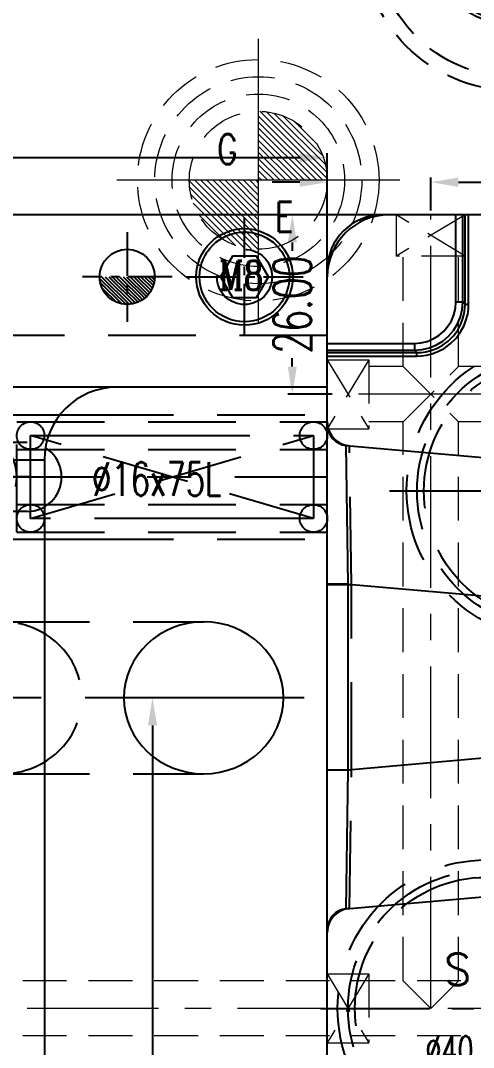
# Model space of a CAD drawing. Header units: inches. Extents: x 179987 to 181505, y -56815 to -55741.
# Drawn here: x 180668.2 to 180733.8, y -56005.9 to -55857.1 of the extents above; entities that cross this region are included whole.
import ezdxf

# ---------------------------------------------------------------- set-up
doc = ezdxf.new("R2010")
doc.units = ezdxf.units.IN
doc.header["$LTSCALE"] = 2
doc.header["$MEASUREMENT"] = 0
doc.header["$PDMODE"] = 3
doc.header["$PDSIZE"] = 0.3125
for name, pattern in [('CENTER', [50.8, 31.75, -6.35, 6.35, -6.35]), ('CENTER2', [1.125, 0.75, -0.125, 0.125, -0.125]), ('HIDDEN', [9.525, 6.35, -3.175]), ('HIDDEN2', [4.7625, 3.175, -1.5875])]:
    doc.linetypes.add(name, pattern=pattern)
doc.layers.get('0').update_dxf_attribs({"linetype": 'CONTINUOUS'})
doc.layers.get('Defpoints').update_dxf_attribs({"linetype": 'CONTINUOUS'})
for name, color, linetype in [('CAV-COR', 1, 'CONTINUOUS'), ('DEFAULT_2', 8, 'HIDDEN'), ('GE', 214, 'CONTINUOUS'), ('PIN', 4, 'CONTINUOUS'), ('SCREW', 52, 'HIDDEN'), ('SILDE', 6, 'CONTINUOUS'), ('SP', 3, 'CONTINUOUS'), ('SPRING', 160, 'CONTINUOUS'), ('文字', 1, 'CONTINUOUS')]:
    doc.layers.add(name, color=color, linetype=linetype)
doc.layers.add('dim', color=3, linetype='CONTINUOUS', lineweight=15)
doc.layers.add('WR', color=122, linetype='HIDDEN', lineweight=18)
doc.styles.add('ROMANC', font='romanc', dxfattribs={"width": 0.6, "height": 1})
doc.styles.add('ROMANS', font='ROMANS.shx', dxfattribs={"height": 5, "bigfont": 'chineset.shx'})
doc.styles.get("Standard").update_dxf_attribs({"font": 'txt.shx', "width": 0.67})
doc.dimstyles.new('2.00', dxfattribs={"dimtxt": 5.5, "dimasz": 4, "dimexe": 0.666, "dimexo": 0.626, "dimgap": 1, "dimtad": 0, "dimzin": 0, "dimdsep": 46, "dimtxsty": 'Standard', "dimcen": 0.09, "dimclrd": 3, "dimclre": 3, "dimclrt": 7, "dimazin": 0, "dimtfac": 1, "dimtofl": 0, "dimtmove": 0, "dimatfit": 0, "dimfxl": 0, "dimtolj": 1, "dimtzin": 0, "dimarcsym": 0})

# ---------------------------------------------------------------- blocks, each defined once
blk = doc.blocks.new('20130710.160847')
at = {"layer": 'PIN', "linetype": 'Continuous'}
h = blk.add_hatch(dxfattribs=at)
h.set_pattern_fill('ANSI31', color=256, scale=14.666667, angle=180, style=0)
h.set_pattern_definition([(225, (163002.9658, -15903.9605), (1.296362432, -1.296362432), [])])
h.paths.add_polyline_path([(0, 0), (0, -11, 0.414214), (11, 0)])
h.paths.add_polyline_path([(-11, 0), (0, 0), (0, 11, 0.414214)])
at = {"layer": 'PIN', "linetype": 'CENTER2'}
for p, q in [((0, -16.5), (0, 16.5)), ((16.5, 0), (-16.5, 0))]:
    blk.add_line(p, q, dxfattribs=at)
at = {"layer": 'PIN', "linetype": 'Continuous'}
blk.add_circle((0, 0), 11, dxfattribs=at)
at = {"layer": 'SPRING', "linetype": 'CENTER', "ltscale": 0.5}
for p, q in [((0, 23.5), (0, -23.5)), ((23.5, 0), (-23.5, 0))]:
    blk.add_line(p, q, dxfattribs=at)
at = {"layer": 'SPRING', "linetype": 'HIDDEN', "ltscale": 0.5}
for radius in [22, 20]:
    blk.add_circle((0, 0), radius, dxfattribs=at)
at = {"layer": 'SPRING', "linetype": 'HIDDEN'}
for radius in [12.5, 12]:
    blk.add_circle((0, 0), radius, dxfattribs=at)
at = {"layer": 'SPRING', "linetype": 'HIDDEN', "ltscale": 0.5}
for centre, start, end in [((-16, 0), 0, 180), ((16, 0), 180, 0)]:
    blk.add_arc(centre, 4, start, end, dxfattribs=at)
blk = doc.blocks.new('20110714.093849')
at = {"layer": 'GE', "lineweight": 13}
h = blk.add_hatch(dxfattribs=at)
h.set_pattern_fill('ANSI31', color=256, scale=5, style=0)
h.set_pattern_definition([(315, (-4831.53685, 770.11237), (-0.44194174, -0.44194174), [])])
h.paths.add_polyline_path([(0, 0), (0, -10, -0.414214), (-10, 0)])
h.paths.add_polyline_path([(0, 10, -0.414214), (10, 0), (0, 0)])
at = {"layer": 'GE', "linetype": 'CENTER', "lineweight": 13, "ltscale": 5}
for p, q in [((0, 20.5), (0, -20.5)), ((20.5, 0), (-20.5, 0))]:
    blk.add_line(p, q, dxfattribs=at)
at = {"layer": 'GE', "linetype": 'HIDDEN2', "lineweight": 13}
for radius in [17.5, 15, 12.5, 10]:
    blk.add_circle((0, 0), radius, dxfattribs=at)
at = {"layer": 'GE', "lineweight": 13, "style": 'ROMANS', "width": 0.75}
for s, p in [('G', (-5.96, 2.33)), ('E', (2.44, -7.45))]:
    blk.add_text(s, height=4.34, dxfattribs=at).set_placement(p)
blk = doc.blocks.new('20130704.134507')
at = {"layer": 'GE', "lineweight": 13}
blk.add_blockref('20110714.093849', (0, 0), dxfattribs=at)
blk = doc.blocks.new('*D40328')
at = {"layer": 'Defpoints', "color": 0}
for p in [(180597.61, -55876.93), (180597.61, -55885.2), (180712.61, -55885.2)]:
    blk.add_point(p, dxfattribs=at)
at = {"layer": 'dim', "color": 3, "linetype": 'ByBlock', "lineweight": -2}
for p, q in [((180597.61, -55884.57), (180597.61, -55876.27)), ((180712.61, -55884.57), (180712.61, -55876.27)), ((180601.61, -55876.93), (180646.74, -55876.93)), ((180708.61, -55876.93), (180663.48, -55876.93))]:
    blk.add_line(p, q, dxfattribs=at)
at = {"layer": 'dim', "color": 3, "linetype": 'ByBlock'}
for points in [[(180601.61, -55876.27), (180601.61, -55877.6), (180597.61, -55876.93)], [(180708.61, -55877.6), (180708.61, -55876.27), (180712.61, -55876.93)]]:
    blk.add_solid(points, dxfattribs=at)
at = {"layer": 'dim', "color": 7, "linetype": 'ByBlock', "insert": (180655.11, -55876.93), "char_height": 5.5, "attachment_point": 5}
blk.add_mtext('\\A1;115.00', dxfattribs=at)
blk = doc.blocks.new('*D40332')
at = {"layer": 'Defpoints', "color": 0}
for p in [(180565.16, -55885.2), (180721.61, -55885.2), (180721.61, -56165.2)]:
    blk.add_point(p, dxfattribs=at)
at = {"layer": 'dim', "color": 3, "linetype": 'ByBlock', "lineweight": -2}
for p, q in [((180720.98, -55885.2), (180564.5, -55885.2)), ((180565.16, -55889.2), (180565.16, -56015.91)), ((180565.16, -56161.2), (180565.16, -56034.49)), ((180720.98, -56165.2), (180564.5, -56165.2))]:
    blk.add_line(p, q, dxfattribs=at)
at = {"layer": 'dim', "color": 3, "linetype": 'ByBlock'}
for points in [[(180565.83, -55889.2), (180564.5, -55889.2), (180565.16, -55885.2)], [(180564.5, -56161.2), (180565.83, -56161.2), (180565.16, -56165.2)]]:
    blk.add_solid(points, dxfattribs=at)
at = {"layer": 'dim', "color": 7, "linetype": 'ByBlock', "insert": (180565.16, -56025.2), "char_height": 5.5, "attachment_point": 5, "rotation": 90}
blk.add_mtext('\\A1;280.00', dxfattribs=at)
blk = doc.blocks.new('20160721.144621')
at = {"layer": 'SILDE', "linetype": 'HIDDEN'}
for p, q in [((-29.24, 11), (0, 11)), ((-29.24, -11), (0, -11))]:
    blk.add_line(p, q, dxfattribs=at)
at = {"layer": 'SILDE', "linetype": 'CENTER', "ltscale": 0.5}
blk.add_line((14.57, 0), (-43.81, 0), dxfattribs=at)
at = {"layer": 'SILDE', "linetype": 'HIDDEN'}
blk.add_ellipse((-29.24, 0), major_axis=(-11.57, 0), ratio=0.951057, dxfattribs=at)
at = {"layer": 'SILDE', "linetype": 'ByBlock'}
blk.add_ellipse((0, 0), major_axis=(-11.57, 0), ratio=0.951057, dxfattribs=at)
blk = doc.blocks.new('*D40373')
at = {"layer": 'Defpoints', "color": 0}
for p in [(180687.27, -55955.2), (180687.27, -55955.2), (180687.27, -56095.2)]:
    blk.add_point(p, dxfattribs=at)
at = {"layer": 'dim', "color": 3, "linetype": 'ByBlock', "lineweight": -2}
for p, q in [((180686.65, -55955.2), (180686.61, -55955.2)), ((180687.27, -55959.2), (180687.27, -56016.52)), ((180687.27, -56091.2), (180687.27, -56033.88)), ((180686.65, -56095.2), (180686.61, -56095.2))]:
    blk.add_line(p, q, dxfattribs=at)
at = {"layer": 'dim', "color": 3, "linetype": 'ByBlock'}
for points in [[(180687.94, -55959.2), (180686.61, -55959.2), (180687.27, -55955.2)], [(180686.61, -56091.2), (180687.94, -56091.2), (180687.27, -56095.2)]]:
    blk.add_solid(points, dxfattribs=at)
at = {"layer": 'dim', "color": 7, "linetype": 'ByBlock', "insert": (180687.27, -56025.2), "char_height": 5.5, "attachment_point": 5, "rotation": 90}
blk.add_mtext('\\A1;140.00', dxfattribs=at)
blk = doc.blocks.new('20151030.171830')
at = {"color": 8, "linetype": 'HIDDEN'}
blk.add_circle((0, 0), 21.5, dxfattribs=at)
at = {"layer": 'SP', "linetype": 'CENTER', "ltscale": 0.25}
for p, q in [((0, -24), (0, 24)), ((-24, 0), (24, 0))]:
    blk.add_line(p, q, dxfattribs=at)
at = {"layer": 'SP', "linetype": 'HIDDEN'}
for radius in [20, 19]:
    blk.add_circle((0, 0), radius, dxfattribs=at)
at = {"layer": 'dim', "insert": (-5.29, -6.05), "char_height": 4.063, "attachment_point": 5}
blk.add_mtext('Ø40', dxfattribs=at)
at = {"layer": 'SP'}
for s, p in [('S', (-6.08, 3.36)), ('P', (4.33, -7.12))]:
    blk.add_text(s, height=4.58, dxfattribs=at).set_placement(p)
blk = doc.blocks.new('20150112.151419')
at = {"layer": 'SCREW', "linetype": 'CENTER2', "ltscale": 5}
for p, q in [((0, -8.5), (0, 8.5)), ((-8.5, 0), (8.5, 0))]:
    blk.add_line(p, q, dxfattribs=at)
at = {"layer": 'SCREW'}
blk.add_lwpolyline([(-1.73, 3), (-3.46, 0), (-1.73, -3), (1.73, -3), (3.46, 0), (1.73, 3)], close=True, dxfattribs=at)
at = {"layer": 'SCREW', "linetype": 'Continuous'}
for radius in [7, 6.5]:
    blk.add_circle((0, 0), radius, dxfattribs=at)
at = {"layer": 'SCREW'}
blk.add_circle((0, 0), 4, dxfattribs=at)
at = {"layer": 'dim', "style": 'ROMANC', "width": 0.8}
blk.add_text('M8', height=4.186, dxfattribs=at).set_placement((-3.71, -1.86))
blk = doc.blocks.new('20150112.154117')
at = {"layer": 'PIN', "linetype": 'Continuous'}
h = blk.add_hatch(dxfattribs=at)
h.set_pattern_fill('ANSI31', color=256, scale=2.909091, angle=90.5, style=0)
h.set_pattern_definition([(135.5, (83489.76342, -34078.08966), (-0.2548760961, -0.2593637997), [])])
h.paths.add_polyline_path([(-4, 0, -0.414214), (0, 4), (0, 0)])
h.paths.add_polyline_path([(0, 0), (0, 4, -0.414214), (4, 0)])
at = {"layer": 'PIN', "linetype": 'CENTER', "ltscale": 0.1}
for p, q in [((0, -6.5), (0, 6.5)), ((-6.5, 0), (6.5, 0))]:
    blk.add_line(p, q, dxfattribs=at)
at = {"layer": 'PIN', "linetype": 'Continuous'}
blk.add_circle((0, 0), 4, dxfattribs=at)
blk = doc.blocks.new('*D40396')
at = {"layer": 'Defpoints', "color": 0}
for p in [(180727.61, -55880.48), (180727.61, -55885.2), (180712.61, -55897.7)]:
    blk.add_point(p, dxfattribs=at)
at = {"layer": 'dim', "color": 3, "linetype": 'ByBlock', "lineweight": -2}
for p, q in [((180708.61, -55880.48), (180704.61, -55880.48)), ((180712.61, -55897.07), (180712.61, -55879.82)), ((180727.61, -55884.57), (180727.61, -55879.82)), ((180731.61, -55880.48), (180735.61, -55880.48))]:
    blk.add_line(p, q, dxfattribs=at)
at = {"layer": 'dim', "color": 3, "linetype": 'ByBlock'}
for points in [[(180708.61, -55881.15), (180708.61, -55879.81), (180712.61, -55880.48)], [(180731.61, -55879.81), (180731.61, -55881.15), (180727.61, -55880.48)]]:
    blk.add_solid(points, dxfattribs=at)
at = {"layer": 'dim', "color": 7, "linetype": 'ByBlock', "insert": (180742.75, -55880.48), "char_height": 5.5, "attachment_point": 5}
blk.add_mtext('\\A1;15.00', dxfattribs=at)
blk = doc.blocks.new('*D40397')
at = {"layer": 'Defpoints', "color": 0}
for p in [(180721.61, -55885.2), (180707.54, -55911.2), (180713.92, -55911.2)]:
    blk.add_point(p, dxfattribs=at)
at = {"layer": 'dim', "color": 3, "linetype": 'ByBlock', "lineweight": -2}
for p, q in [((180720.98, -55885.2), (180706.87, -55885.2)), ((180707.54, -55889.2), (180707.54, -55890.44)), ((180707.54, -55907.2), (180707.54, -55905.96)), ((180713.3, -55911.2), (180706.87, -55911.2))]:
    blk.add_line(p, q, dxfattribs=at)
at = {"layer": 'dim', "color": 3, "linetype": 'ByBlock'}
for points in [[(180708.2, -55889.2), (180706.87, -55889.2), (180707.54, -55885.2)], [(180706.87, -55907.2), (180708.2, -55907.2), (180707.54, -55911.2)]]:
    blk.add_solid(points, dxfattribs=at)
at = {"layer": 'dim', "color": 7, "linetype": 'ByBlock', "insert": (180707.54, -55898.2), "char_height": 5.5, "attachment_point": 5, "rotation": 90}
blk.add_mtext('\\A1;26.00', dxfattribs=at)
blk = doc.blocks.new('20160903.162531')
at = {"layer": 'SCREW', "linetype": 'CENTER2', "ltscale": 5}
for p, q in [((0, -8.5), (0, 8.5)), ((-8.5, 0), (8.5, 0))]:
    blk.add_line(p, q, dxfattribs=at)
at = {"layer": 'SCREW'}
blk.add_lwpolyline([(-1.73, 3), (-3.46, 0), (-1.73, -3), (1.73, -3), (3.46, 0), (1.73, 3)], close=True, dxfattribs=at)
at = {"layer": 'SCREW', "ltscale": 0.5}
for radius in [6.5, 4]:
    blk.add_circle((0, 0), radius, dxfattribs=at)
at = {"layer": 'dim', "style": 'ROMANC', "width": 0.8}
blk.add_text('M8', height=4.186, dxfattribs=at).set_placement((-4.07, -1.86))
blk = doc.blocks.new('20160904.142652')
at = {"layer": 'SPRING', "linetype": 'Continuous'}
for p, q in [((-113, 9), (-33, 9)), ((-68, 5), (-113, 5)), ((-68, -5), (-113, -5)), ((-113, -9), (-33, -9))]:
    blk.add_line(p, q, dxfattribs=at)
at = {"layer": 'SPRING', "linetype": 'HIDDEN'}
for p, q in [((-33, 9), (2, 9)), ((2, -9), (2, 9)), ((-43, 8), (2, 8)), ((-43, -8), (-43, 8)), ((-41, -6), (-41, 6)), ((0, -6), (-41, 6)), ((-41, -6), (0, 6)), ((0, 6), (0, -6)), ((-41.5, 5), (-68, 5)), ((-43, 4), (2, 4)), ((-43, -4), (2, -4)), ((-41.5, -5), (-68, -5)), ((-43, -8), (2, -8)), ((-33, -9), (2, -9))]:
    blk.add_line(p, q, dxfattribs=at)
at = {"layer": 'SPRING', "linetype": 'CENTER', "ltscale": 0.5}
for p, q in [((-41, 6), (0, 6)), ((-113, 0), (2, 0)), ((0, -6), (-41, -6))]:
    blk.add_line(p, q, dxfattribs=at)
at = {"layer": 'SPRING', "linetype": 'HIDDEN'}
for centre in [(-41, 6), (0, 6), (-41, -6), (0, -6)]:
    blk.add_circle(centre, 2, dxfattribs=at)
blk.add_arc((-41.5, 0), 5, 270, 90, dxfattribs=at)
at = {"layer": 'SCREW', "linetype": 'ByBlock', "xscale": -1}
blk.add_blockref('20160903.162531', (-49.5, 0), dxfattribs=at)
at = {"layer": '文字', "linetype": 'HIDDEN', "width": 0.67}
blk.add_text('%%C16x75L', height=4.877, dxfattribs=at).set_placement((-32.09, -2.73))

msp = doc.modelspace()

# ---------------------------------------------------------------- linework, layer by layer
at = {"layer": 'CAV-COR', "linetype": 'ByBlock'}
for p, q in [((180842.61, -55885.2), (180712.61, -55885.2)), ((180731.241, -55897.84), (180731.241, -55885.2)), ((180732.24, -55897.84), (180732.24, -55885.2)), ((180732.585, -55898.184), (180732.585, -55885.2)), ((180733.084, -55898.184), (180733.084, -55885.2)), ((180712.61, -56157.2), (180712.61, -55893.2)), ((180731.241, -55897.84), (180732.24, -55897.84)), ((180732.585, -55898.184), (180732.24, -55897.84)), ((180733.084, -55898.184), (180732.585, -55898.184)), ((180712.61, -55903.831), (180725.25, -55903.831)), ((180725.25, -55903.831), (180725.25, -55904.83)), ((180712.61, -55904.83), (180725.25, -55904.83)), ((180712.61, -55905.175), (180725.594, -55905.175)), ((180712.61, -55905.674), (180725.594, -55905.674)), ((180725.594, -55905.175), (180725.25, -55904.83)), ((180725.594, -55905.674), (180725.594, -55905.175))]:
    msp.add_line(p, q, dxfattribs=at)
for points in [[(180725.25, -55904.83), (180726.337, -55904.745), (180727.403, -55904.49), (180728.419, -55904.07), (180729.357, -55903.496), (180730.192, -55902.783), (180730.906, -55901.948), (180731.48, -55901.01), (180731.9, -55899.994), (180732.155, -55898.928), (180732.24, -55897.84)], [(180725.25, -55903.831), (180726.181, -55903.759), (180727.095, -55903.541), (180727.966, -55903.181), (180728.771, -55902.689), (180729.487, -55902.078), (180730.099, -55901.361), (180730.591, -55900.557), (180730.951, -55899.685), (180731.169, -55898.771), (180731.241, -55897.84)], [(180725.594, -55905.674), (180726.244, -55905.646), (180726.971, -55905.547), (180727.768, -55905.352), (180728.626, -55905.034), (180729.523, -55904.563), (180730.428, -55903.908), (180731.262, -55903.084), (180731.933, -55902.177), (180732.421, -55901.268), (180732.75, -55900.398), (180732.952, -55899.586), (180733.055, -55898.847), (180733.084, -55898.184)], [(180725.594, -55905.175), (180726.202, -55905.149), (180726.879, -55905.056), (180727.624, -55904.875), (180728.424, -55904.578), (180729.262, -55904.138), (180730.106, -55903.527), (180730.884, -55902.758), (180731.511, -55901.911), (180731.966, -55901.064), (180732.273, -55900.251), (180732.462, -55899.493), (180732.557, -55898.804), (180732.585, -55898.184)]]:
    msp.add_lwpolyline(points, dxfattribs=at)
for centre, radius in [((180721.61, -55894.2), 9), ((180720.61, -55893.2), 8)]:
    msp.add_arc(centre, radius, 90, 180, dxfattribs=at)
at = {"layer": 'DEFAULT_2', "color": 8, "linetype": 'HIDDEN'}
for p, q in [((180716.11, -55938.768), (180715.805, -55918.665)), ((180712.61, -55938.768), (180716.11, -55938.768)), ((180716.11, -55965.632), (180716.11, -55938.768)), ((180712.61, -55965.632), (180716.11, -55965.632)), ((180715.805, -55985.735), (180716.11, -55965.632))]:
    msp.add_line(p, q, dxfattribs=at)
for centre, start, end in [((180716.11, -55915.178), 180, 187.48571), ((180716.11, -55915.178), 257.51475, 265), ((180716.11, -55989.221), 95.00001, 102.48525), ((180716.11, -55989.221), 172.51429, 180.00008)]:
    msp.add_arc(centre, 3.5, start, end, dxfattribs=at)
at = {"layer": 'SILDE', "linetype": 'ByBlock'}
for p, q in [((180712.61, -55885.2), (180597.61, -55885.2)), ((180712.61, -55910.2), (180712.61, -55885.2)), ((180712.61, -55910.2), (180597.61, -55910.2)), ((180715.61, -55938.724), (180715.348, -55918.625)), ((180715.348, -55918.625), (180755.753, -55922.16)), ((180642.61, -55920.7), (180671.61, -55920.7)), ((180671.61, -55920.7), (180671.61, -56129.7)), ((180715.61, -55938.724), (180712.61, -55938.724)), ((180715.61, -55965.675), (180715.61, -55938.724)), ((180715.61, -55938.724), (180755.21, -55942.189)), ((180755.21, -55962.211), (180715.61, -55965.675)), ((180715.61, -55965.675), (180712.61, -55965.675)), ((180715.348, -55985.775), (180715.61, -55965.675)), ((180715.348, -55985.775), (180755.753, -55982.24))]:
    msp.add_line(p, q, dxfattribs=at)
at = {"layer": 'SILDE', "linetype": 'HIDDEN'}
msp.add_line((180712.61, -55902.7), (180597.61, -55902.7), dxfattribs=at)
at = {"layer": 'SILDE', "linetype": 'ByBlock'}
for centre, radius, start, end in [((180682.11, -55920.7), 10.5, 90, 180), ((180715.61, -55915.636), 3, 180, 264.99999), ((180716.11, -55915.178), 3.5, 187.48571, 257.51475), ((180715.61, -55988.763), 3, 95.00001, 180.00008), ((180716.11, -55989.221), 3.5, 102.48525, 172.51429)]:
    msp.add_arc(centre, radius, start, end, dxfattribs=at)
at = {"layer": 'WR', "linetype": 'HIDDEN', "ltscale": 0.5}
for p, q in [((180732.61, -55891.2), (180722.61, -55885.2)), ((180732.61, -55885.2), (180722.61, -55891.2)), ((180722.61, -55885.2), (180722.61, -55891.2)), ((180732.61, -55885.2), (180722.61, -55885.2)), ((180732.61, -55885.2), (180732.61, -55891.2)), ((180732.61, -55891.2), (180722.61, -55891.2)), ((180723.61, -55907.2), (180723.61, -55891.2)), ((180731.61, -55907.2), (180731.61, -55891.2)), ((180718.61, -55906.2), (180712.61, -55916.2)), ((180712.61, -55906.2), (180718.61, -55916.2)), ((180712.61, -55906.2), (180718.61, -55906.2)), ((180712.61, -55906.2), (180712.61, -55916.2)), ((180718.61, -55906.2), (180718.61, -55916.2)), ((180723.61, -55907.2), (180718.61, -55907.2)), ((180723.61, -55915.2), (180731.61, -55907.2)), ((180723.61, -55907.2), (180731.61, -55915.2)), ((180823.61, -55907.2), (180731.61, -55907.2)), ((180723.61, -55915.2), (180718.61, -55915.2)), ((180723.61, -55996.2), (180723.61, -55915.2)), ((180731.61, -55996.2), (180731.61, -55915.2)), ((180823.61, -55915.2), (180731.61, -55915.2)), ((180712.61, -55916.2), (180718.61, -55916.2)), ((180718.61, -55995.2), (180712.61, -56005.2)), ((180712.61, -55995.2), (180718.61, -56005.2)), ((180712.61, -55995.2), (180718.61, -55995.2)), ((180712.61, -55995.2), (180712.61, -56005.2)), ((180718.61, -55995.2), (180718.61, -56005.2)), ((180779.61, -55996.2), (180627.61, -55996.2)), ((180723.61, -55996.2), (180727.61, -56000.2)), ((180727.61, -56000.2), (180731.61, -55996.2)), ((180779.61, -56004.2), (180627.61, -56004.2)), ((180712.61, -56005.2), (180718.61, -56005.2))]:
    msp.add_line(p, q, dxfattribs=at)
at = {"layer": 'WR', "linetype": 'CENTER', "ltscale": 0.3}
for p, q in [((180727.61, -56000.2), (180727.61, -55885.2)), ((180827.61, -55911.2), (180712.61, -55911.2)), ((180779.61, -56000.2), (180597.61, -56000.2))]:
    msp.add_line(p, q, dxfattribs=at)

# ---------------------------------------------------------------- block references
at = {"layer": 'GE', "linetype": 'ByBlock'}
msp.add_blockref('20130704.134507', (180702.61, -55880.2), dxfattribs=at)
at = {"layer": 'PIN', "linetype": 'ByBlock', "rotation": 180}
msp.add_blockref('20150112.154117', (180683.61, -55894.2), dxfattribs=at)
at = {"layer": 'SCREW', "linetype": 'ByBlock'}
msp.add_blockref('20150112.151419', (180700.61, -55894.2), dxfattribs=at)
at = {"layer": 'SILDE', "linetype": 'ByBlock', "xscale": -1, "rotation": -180}
msp.add_blockref('20160721.144621', (180694.689, -55955.2), dxfattribs=at)
at = {"layer": 'SP', "linetype": 'ByBlock', "ltscale": 0.3}
for p in [(180745.61, -55925.2), (180735.61, -56000.2)]:
    msp.add_blockref('20151030.171830', p, dxfattribs=at)
at = {"layer": 'SPRING'}
msp.add_blockref('20130710.160847', (180739.61, -55845.2), dxfattribs=at)
at = {"layer": 'SPRING', "linetype": 'ByBlock'}
msp.add_blockref('20160904.142652', (180710.61, -55923.2), dxfattribs=at)

# ---------------------------------------------------------------- dimensions: what is measured, and where the dimension line sits
at = {"layer": 'dim', "linetype": 'ByBlock'}
for base, p1, p2, picture, middle in [((180597.61, -55876.933), (180712.61, -55885.2), (180597.61, -55885.2), '*D40328', (180655.11, -55876.933)), ((180727.61, -55880.481), (180712.61, -55897.7), (180727.61, -55885.2), '*D40396', (180742.751, -55880.481))]:
    dim = msp.add_linear_dim(base=base, p1=p1, p2=p2, dimstyle='2.00', dxfattribs=at)
    dim.commit()
    dim.dimension.update_dxf_attribs({"geometry": picture, "text_midpoint": middle})
for base, p1, p2, picture, middle in [((180565.162, -55885.2), (180721.61, -56165.2), (180721.61, -55885.2), '*D40332', (180565.162, -56025.2)), ((180707.537, -55911.2), (180721.61, -55885.2), (180713.922, -55911.2), '*D40397', (180707.537, -55898.2)), ((180687.273, -55955.2), (180687.273, -56095.2), (180687.273, -55955.2), '*D40373', (180687.273, -56025.2))]:
    dim = msp.add_linear_dim(base=base, p1=p1, p2=p2, angle=90, dimstyle='2.00', dxfattribs=at)
    dim.commit()
    dim.dimension.update_dxf_attribs({"geometry": picture, "text_midpoint": middle})

doc.saveas('drawing.dxf')
